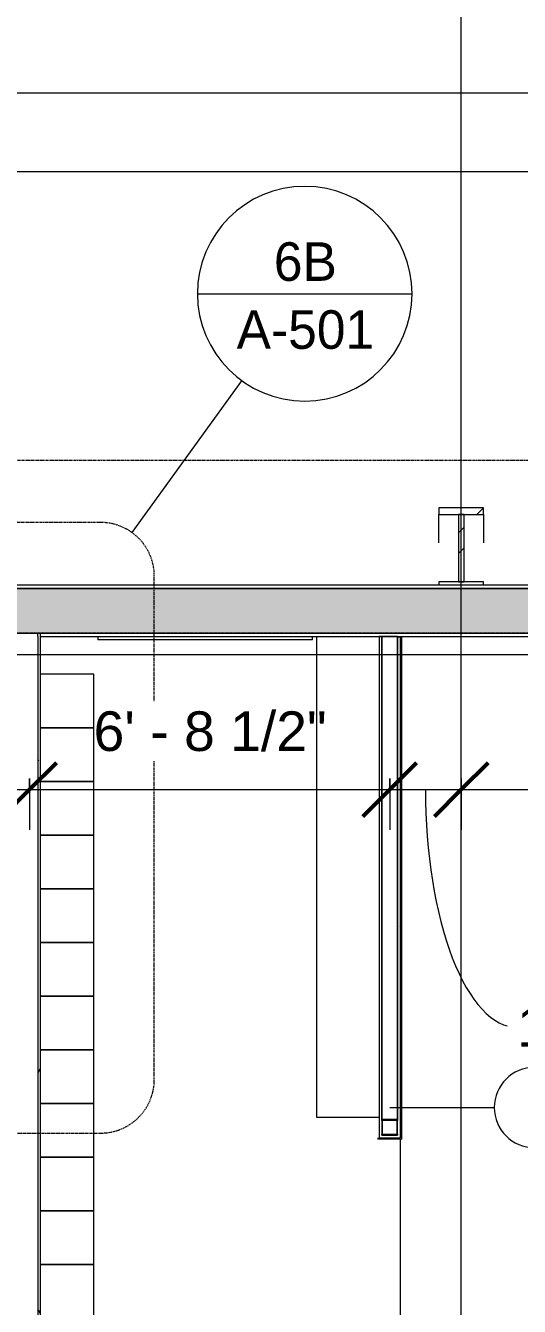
# Model space of a CAD drawing. Header units: inches. Extents: x 23906 to 26716, y -23130 to -20467.
# Drawn here: x 25304.5 to 25414.9, y -22520 to -22233.7 of the extents above; entities that cross this region are included whole.
import ezdxf

# ---------------------------------------------------------------- set-up
doc = ezdxf.new("R2010")
doc.units = ezdxf.units.IN
doc.header["$MEASUREMENT"] = 0
doc.linetypes.add('Dash Dot 3_16_', pattern=[0.3125, 0.1875, -0.0625, 0, -0.0625])
doc.linetypes.add('Grid Line 1_2_', pattern=[0.875, 0.5, -0.125, 0.125, -0.125])
for name, color, linetype, lineweight in [('A-ANNO-DIMS', 211, 'Continuous', 9), ('A-ANNO-DIMS-96', 211, 'Continuous', 9), ('A-ANNO-SYMB', 150, 'Continuous', 9), ('A-FLOR', 192, 'Continuous', 13), ('A-WALL', 113, 'Continuous', 13), ('A-WALL-IDEN', 211, 'Continuous', 9), ('A-WALL-PATT', 111, 'Continuous', 50), ('G-ANNO-SYMB', 111, 'Continuous', 9), ('I-FURN', 30, 'Continuous', 9), ('I-WALL', 2, 'Continuous', 13), ('Q-SPCQ', 91, 'Continuous', 9), ('S-BEAM', 12, 'Continuous', 9), ('S-COLS', 52, 'Continuous', 9), ('S-GRID', 1, 'Continuous', 9)]:
    doc.layers.add(name, color=color, linetype=linetype, lineweight=lineweight)
doc.styles.add('Arial_1', font='arial.ttf', dxfattribs={"height": 8.851796})
doc.styles.add('Century Gothic', font='GOTHIC.TTF', dxfattribs={"height": 8.622671})
doc.dimstyles.new('OD_Dimension', dxfattribs={"dimscale": 12, "dimtxt": 9, "dimasz": 1, "dimexe": 0.75, "dimexo": 0.5, "dimgap": 0.5, "dimtad": 1, "dimdec": 3, "dimrnd": 0.125, "dimzin": 1, "dimdsep": 46, "dimlunit": 4, "dimtxsty": 'Arial_1', "dimblk1": 'OBLIQUE', "dimblk2": 'OBLIQUE', "dimsah": 1, "dimcen": 0.09, "dimdle": 0.75, "dimazin": 0, "dimtfac": 1, "dimtdec": 4, "dimtix": 1, "dimtmove": 0, "dimatfit": 3, "dimfxl": 1, "dimtvp": 1, "dimtfill": 1, "dimfrac": 2, "dimtolj": 1, "dimtzin": 0, "dimarcsym": 2})
doc.dimstyles.new('OD_Dimension_4', dxfattribs={"dimscale": 12, "dimtxt": 9, "dimasz": 1, "dimexe": 0.75, "dimexo": 0.5, "dimgap": 0.5, "dimtad": 1, "dimdec": 3, "dimrnd": 0.125, "dimzin": 1, "dimdsep": 46, "dimlunit": 4, "dimtxsty": 'Arial_1', "dimblk1": 'OBLIQUE', "dimblk2": 'OBLIQUE', "dimsah": 1, "dimcen": 0.09, "dimdle": 0.75, "dimazin": 0, "dimtfac": 1, "dimtdec": 4, "dimtix": 1, "dimtmove": 1, "dimatfit": 3, "dimfxl": 1, "dimtvp": 1, "dimtfill": 1, "dimfrac": 2, "dimtolj": 1, "dimtzin": 0, "dimarcsym": 2})
pattern_1 = [(0, (0, 0), (30.72, 7.68), [1.267, -21.773, 1.267, -21.773, -122.88]), (0, (0, 0), (30.72, 7.68), [-46.08, 1.267, -44.813, 1.267, -21.773, -53.76]), (0, (0, 0), (30.72, 7.68), [-115.2, 1.267, -14.093, 1.267, -37.133]), (120, (11.52, 3.84), (-22.0110751, 22.7643004), [1.267, -21.773, 1.267, -21.773, -122.88]), (120, (11.52, 3.84), (-22.0110751, 22.7643004), [-46.08, 1.267, -44.813, 1.267, -21.773, -53.76]), (120, (11.52, 3.84), (-22.0110751, 22.7643004), [-115.2, 1.267, -14.093, 1.267, -37.133]), (240, (15.36, 19.2), (-8.7089249, -30.4443004), [1.267, -21.773, 1.267, -21.773, -122.88]), (240, (15.36, 19.2), (-8.7089249, -30.4443004), [-46.08, 1.267, -44.813, 1.267, -21.773, -53.76]), (240, (15.36, 19.2), (-8.7089249, -30.4443004), [-115.2, 1.267, -14.093, 1.267, -37.133])]
pattern_2 = [(225, (25401.89, -22360.053), (9.503515, -9.503515), []), (225, (25401.89, -22374.453), (9.503515, -9.503515), [])]

# ---------------------------------------------------------------- blocks, each defined once
blk = doc.blocks.new('Furniture 8 - Furniture 1-2437-Enlarged First Floor Plan _East_')
at = {"layer": 'I-FURN', "color": 43, "lineweight": 13}
for p, q in [((25350.61, -22496.3), (25350.61, -22603.74)), ((25350.61, -22603.74), (25364.61, -22603.74))]:
    blk.add_line(p, q, dxfattribs=at)
blk = doc.blocks.new('Locker-Double Stacked - 12_ x 12_-11070-Enlarged First Floor Plan _East_')
at = {"layer": 'I-FURN', "color": 43, "lineweight": 13}
for p, q in [((6, 6), (-6, 6)), ((-6, 6), (-6, -6)), ((6, -6), (6, 6)), ((-6, -6), (6, -6))]:
    blk.add_line(p, q, dxfattribs=at)
blk = doc.blocks.new('Bradley-Washroom_Accessories-Mirrors-780_Custom - Bradley-Washroom_Accessories-Mirrors-780_Custom-177760-Enlarged First Floor Plan _East_')
at = {"layer": 'Q-SPCQ', "color": 43, "lineweight": 13}
for p, q in [((25320.64, -22370.3), (25368.64, -22370.3)), ((25320.64, -22370.3), (25320.64, -22371.05)), ((25368.64, -22371.05), (25320.64, -22371.05)), ((25368.64, -22371.05), (25368.64, -22370.3))]:
    blk.add_line(p, q, dxfattribs=at)
blk = doc.blocks.new('HSS-Hollow Structural Section-Column - HSS3-1_2X3-1_2X1_8-V58-Enlarged First Floor Plan _East_')
at = {"layer": 'S-COLS'}
h = blk.add_hatch(dxfattribs=at)
h.set_pattern_fill('FP_30', color=8, style=0, pattern_type=2)
h.set_pattern_definition([(45, (-25385.89, 22479.99), (-9.503515, 9.503515), []), (45, (-25385.89, 22494.39), (-9.503515, 9.503515), [])])
h.paths.add_polyline_path([(1.52, -1.75), (1.68, -1.68), (1.75, -1.52), (1.75, 1.52), (1.68, 1.68), (1.52, 1.75), (-1.52, 1.75), (-1.68, 1.68), (-1.75, 1.52), (-1.75, -1.52), (-1.68, -1.68), (-1.52, -1.75)], flags=0)
h.paths.add_polyline_path([(-1.52, -1.63), (-1.6, -1.6), (-1.63, -1.52), (-1.6, 1.6), (-1.52, 1.63), (1.6, 1.6), (1.63, 1.52), (1.6, -1.6), (1.52, -1.63)], flags=0)
at = {"layer": 'S-COLS', "color": 7, "lineweight": 20}
for p, q in [((-1.75, 1.52), (-1.75, -1.52)), ((-1.63, -1.52), (-1.63, 1.52)), ((1.52, 1.75), (-1.52, 1.75)), ((-1.52, 1.63), (1.52, 1.63)), ((1.63, 1.52), (1.63, -1.52)), ((1.75, -1.52), (1.75, 1.52)), ((1.52, -1.63), (-1.52, -1.63)), ((-1.52, -1.75), (1.52, -1.75))]:
    blk.add_line(p, q, dxfattribs=at)
for centre, radius, start, end in [((-1.52, 1.52), 0.232, 90, 180), ((-1.52, 1.52), 0.116, 90, 180), ((1.52, 1.52), 0.232, 360, 90), ((1.52, 1.52), 0.116, 0, 90), ((-1.52, -1.52), 0.232, 180, 270), ((-1.52, -1.52), 0.116, 180, 270), ((1.52, -1.52), 0.232, 270, 360), ((1.52, -1.52), 0.116, 270, 360)]:
    blk.add_arc(centre, radius, start, end, dxfattribs=at)
blk = doc.blocks.new('Locker Rooms and Restrooms_rvt-1-Enlarged First Floor Plan _East_')
at = {"layer": 'A-WALL-PATT', "lineweight": 9}
h = blk.add_hatch(dxfattribs=at)
h.set_pattern_fill('FP_8', color=8, style=0, pattern_type=2)
h.set_pattern_definition(pattern_1)
h.paths.add_polyline_path([(25383.52, -22482.37), (25384.14, -22482.37), (25384.14, -22370.3), (25383.52, -22370.3), (25383.52, -22481.67)], flags=0)
h = blk.add_hatch(dxfattribs=at)
h.set_pattern_fill('FP_8', color=8, style=0, pattern_type=2)
h.set_pattern_definition(pattern_1)
h.paths.add_polyline_path([(25387.65, -22481.74), (25388.27, -22481.74), (25388.27, -22370.43), (25387.64, -22370.43), (25387.64, -22481.74)], flags=0)
at = {"layer": 'A-FLOR', "color": 43}
for p, q in [((25388.27, -22370.43), (25388.27, -22370.3)), ((25388.27, -22526.68), (25388.27, -22482.62))]:
    blk.add_line(p, q, dxfattribs=at)
at = {"layer": 'I-WALL', "color": 7, "lineweight": 20}
for p, q in [((25383.52, -22370.3), (25383.52, -22482.37)), ((25384.14, -22370.3), (25383.52, -22370.3)), ((25384.14, -22370.3), (25384.14, -22478.47)), ((25387.64, -22370.3), (25384.14, -22370.3)), ((25384.14, -22478.47), (25384.14, -22370.3)), ((25387.64, -22478.47), (25387.64, -22370.3)), ((25388.27, -22370.43), (25387.64, -22370.43)), ((25387.64, -22370.43), (25387.64, -22478.47)), ((25388.27, -22481.74), (25388.27, -22370.43)), ((25383.52, -22482.37), (25384.14, -22482.37)), ((25384.14, -22481.51), (25384.14, -22481.74)), ((25384.14, -22481.74), (25384.14, -22481.51)), ((25384.14, -22481.74), (25384.37, -22481.74)), ((25384.37, -22481.74), (25384.14, -22481.74)), ((25384.14, -22482.37), (25388.27, -22482.37)), ((25387.41, -22481.74), (25387.64, -22481.74)), ((25387.64, -22481.74), (25387.41, -22481.74)), ((25387.64, -22481.74), (25387.64, -22481.51)), ((25387.64, -22481.51), (25387.64, -22481.74)), ((25388.27, -22482.37), (25388.27, -22481.74))]:
    blk.add_line(p, q, dxfattribs=at)
at = {"layer": 'I-WALL', "color": 43}
for p, q in [((25388.52, -22370.43), (25388.27, -22370.43)), ((25388.52, -22370.43), (25388.52, -22482.62)), ((25383.27, -22482.37), (25383.27, -22482.62)), ((25388.27, -22482.62), (25383.27, -22482.62)), ((25388.27, -22482.62), (25388.52, -22482.62))]:
    blk.add_line(p, q, dxfattribs=at)
at = {"color": 43, "lineweight": 13}
for name, p in [('Bradley-Washroom_Accessories-Mirrors-780_Custom - Bradley-Washroom_Accessories-Mirrors-780_Custom-177760-Enlarged First Floor Plan _East_', (0, 0)), ('Furniture 8 - Furniture 1-2437-Enlarged First Floor Plan _East_', (18.9, 126)), ('HSS-Hollow Structural Section-Column - HSS3-1_2X3-1_2X1_8-V58-Enlarged First Floor Plan _East_', (25385.89, -22479.99))]:
    blk.add_blockref(name, p, dxfattribs=at)
at = {"color": 43, "lineweight": 13, "rotation": 270}
for p in [(25313.77, -22384.68), (25313.77, -22396.68), (25313.77, -22408.68), (25313.77, -22420.68), (25313.77, -22432.68), (25313.77, -22444.68), (25313.77, -22456.68), (25313.77, -22468.68), (25313.77, -22480.68), (25313.77, -22492.68), (25313.77, -22504.68), (25313.77, -22516.68)]:
    blk.add_blockref('Locker-Double Stacked - 12_ x 12_-11070-Enlarged First Floor Plan _East_', p, dxfattribs=at)
blk = doc.blocks.new('columns and girder2 - one-V9-Enlarged First Floor Plan _East_')
at = {"layer": 'S-BEAM'}
h = blk.add_hatch(dxfattribs=at)
h.set_pattern_fill('FP_15', color=8, style=0, pattern_type=2)
h.set_pattern_definition(pattern_2)
h.paths.add_polyline_path([(-5, -1.25), (-5, -2), (5, -2), (5, -1.25), (0, -1.25)], flags=0)
h.paths.add_polyline_path([(-5, -17.03), (-5, -18.55), (5, -18.55), (5, -17.03)], flags=0)
h.paths.add_polyline_path([(5, -1204.89), (-5, -1204.89), (-5, -1206.4), (5, -1206.4)], flags=0)
h.paths.add_polyline_path([(5, -1224.25), (-5, -1224.25), (-5, -1225), (5, -1225)], flags=0)
h = blk.add_hatch(dxfattribs=at)
h.set_pattern_fill('FP_15', color=8, style=0, pattern_type=2)
h.set_pattern_definition(pattern_2)
h.paths.add_polyline_path([(-0.63, -2), (-0.63, -17.03), (0.62, -17.03), (0.62, -2)], flags=0)
h.paths.add_polyline_path([(0.62, -1206.4), (-0.63, -1206.4), (-0.63, -1224.25), (0.62, -1224.25)], flags=0)
at = {"layer": 'S-BEAM', "color": 7, "lineweight": 20}
for p, q in [((-5, -1.25), (-5, -2)), ((-5, -2), (5, -2)), ((0.62, -2), (-0.63, -2)), ((-0.63, -2), (-0.63, -17.03)), ((0.62, -17.03), (0.62, -2)), ((5, -2), (5, -1.25)), ((5, -17.03), (-5, -17.03)), ((-5, -17.03), (-5, -18.55)), ((-0.63, -17.03), (0.62, -17.03)), ((5, -18.55), (5, -17.03)), ((-5, -18.55), (5, -18.55))]:
    blk.add_line(p, q, dxfattribs=at)
at = {"layer": 'S-BEAM', "color": 43, "lineweight": 13}
for p, q in [((-5, -17.03), (-5, -10.69)), ((5, -10.69), (5, -17.03))]:
    blk.add_line(p, q, dxfattribs=at)
blk = doc.blocks.new('Floor Plan - Callout Head-19020-Enlarged First Floor Plan _East_')
at = {"layer": 'A-ANNO-SYMB'}
blk.add_line((-0.25, 0), (0.25, 0), dxfattribs=at)
for start, end in [(360, 180), (180, 360)]:
    blk.add_arc((0, 0), 0.25, start, end, dxfattribs=at)
blk = doc.blocks.new('DIMBLOCK18-Enlarged First Floor Plan _East_')
at = {"layer": 'A-ANNO-DIMS-96', "lineweight": 50}
for p, q in [((25305.39, -22404.5), (25311.39, -22398.5)), ((25385.89, -22404.5), (25391.89, -22398.5)), ((25305.39, -22404.5), (25299.39, -22410.5)), ((25385.89, -22404.5), (25379.89, -22410.5))]:
    blk.add_line(p, q, dxfattribs=at)
at = {"layer": 'A-ANNO-DIMS-96'}
for p, q in [((25305.39, -22402.01), (25305.39, -22413.5)), ((25305.39, -22404.5), (25305.39, -22402.01)), ((25385.89, -22402.01), (25385.89, -22413.5)), ((25385.89, -22404.5), (25385.89, -22402.01)), ((25296.39, -22404.5), (25385.89, -22404.5))]:
    blk.add_line(p, q, dxfattribs=at)
at = {"layer": 'A-ANNO-DIMS-96', "color": 0, "insert": (25319.68, -22387.01), "char_height": 8.8518, "width": 62.3077, "attachment_point": 1, "line_spacing_factor": 0.938532, "style": 'Arial_1', "bg_fill": 3, "box_fill_scale": 1.25, "bg_fill_color": 0, "bg_fill_transparency": 0}
blk.add_mtext('6\' - 8 1/2"', dxfattribs=at)
blk = doc.blocks.new('_Oblique')
at = {"color": 0, "linetype": 'ByBlock', "lineweight": -2}
blk.add_line((-0.5, -0.5), (0.5, 0.5), dxfattribs=at)
blk = doc.blocks.new('DIMBLOCK19-Enlarged First Floor Plan _East_')
at = {"layer": 'A-ANNO-DIMS-96', "lineweight": 50}
for p, q in [((25385.89, -22404.5), (25391.89, -22398.5)), ((25401.89, -22404.5), (25407.89, -22398.5)), ((25385.89, -22404.5), (25379.89, -22410.5)), ((25401.89, -22404.5), (25395.89, -22410.5))]:
    blk.add_line(p, q, dxfattribs=at)
at = {"layer": 'A-ANNO-DIMS-96'}
for p, q in [((25385.89, -22402.01), (25385.89, -22413.5)), ((25385.89, -22404.5), (25385.89, -22402.01)), ((25401.89, -22402.01), (25401.89, -22413.5)), ((25401.89, -22404.5), (25401.89, -22402.01)), ((25385.89, -22404.5), (25401.89, -22404.5))]:
    blk.add_line(p, q, dxfattribs=at)
blk.add_ellipse((25414.38, -22404.5), major_axis=(0, 53.14), ratio=0.385619, start_param=1.570796, end_param=3.141593, dxfattribs=at)
at = {"layer": 'A-ANNO-DIMS-96', "color": 0, "insert": (25414.38, -22453.08), "char_height": 8.852, "width": 37.7169, "attachment_point": 1, "line_spacing_factor": 0.938532, "style": 'Arial_1', "bg_fill": 3, "box_fill_scale": 1.25, "bg_fill_color": 0, "bg_fill_transparency": 0}
blk.add_mtext('1\' - 4"', dxfattribs=at)
blk = doc.blocks.new('DIMBLOCK20-Enlarged First Floor Plan _East_')
at = {"layer": 'A-ANNO-DIMS-96'}
for p, q in [((25441.39, -22421.8), (25441.39, -22395.5)), ((25401.89, -22402.01), (25401.89, -22413.5)), ((25401.89, -22404.5), (25401.89, -22402.01)), ((25401.89, -22404.5), (25441.39, -22404.5)), ((25441.39, -22404.5), (25441.39, -22421.8))]:
    blk.add_line(p, q, dxfattribs=at)
at = {"layer": 'A-ANNO-DIMS-96', "lineweight": 50}
for p, q in [((25401.89, -22404.5), (25407.89, -22398.5)), ((25441.39, -22404.5), (25447.39, -22398.5)), ((25401.89, -22404.5), (25395.89, -22410.5)), ((25441.39, -22404.5), (25435.39, -22410.5))]:
    blk.add_line(p, q, dxfattribs=at)
at = {"layer": 'A-ANNO-DIMS-96'}
blk.add_ellipse((25434.39, -22404.5), major_axis=(0, 16.09), ratio=0.792246, start_param=0, end_param=1.570796, dxfattribs=at)
at = {"layer": 'A-ANNO-DIMS-96', "color": 0, "insert": (25434.39, -22383.85), "char_height": 8.8518, "width": 62.3077, "attachment_point": 1, "line_spacing_factor": 0.938532, "style": 'Arial_1', "bg_fill": 3, "box_fill_scale": 1.25, "bg_fill_color": 0, "bg_fill_transparency": 0}
blk.add_mtext('3\' - 3 1/2"', dxfattribs=at)
blk = doc.blocks.new('Wall Tag - 1_4_-1369832-Enlarged First Floor Plan _East_')
at = {"layer": 'A-WALL-IDEN', "color": 153}
for p, q in [((-0.0822, 0.0968), (0.1053, 0.0968)), ((0.1053, 0.0968), (-0.0822, 0.0968)), ((-0.0822, -0.0907), (0.1053, -0.0907)), ((-0.0822, -0.0907), (0.1053, -0.0907))]:
    blk.add_line(p, q, dxfattribs=at)
for centre, start, end in [((-0.0822, 0.0031), 90, 270), ((-0.0822, 0.0031), 90, 270), ((0.1053, 0.0031), 270, 90), ((0.1053, 0.0031), 270, 90)]:
    blk.add_arc(centre, 0.0937, start, end, dxfattribs=at)

msp = doc.modelspace()

# ---------------------------------------------------------------- hatches: boundary and pattern name
at = {"layer": 'A-WALL-PATT', "lineweight": 9}
h = msp.add_hatch(dxfattribs=at)
h.set_pattern_fill('FP_9', color=8, style=0, pattern_type=2)
h.set_pattern_definition([(161.57, (0.48, 0.48), (-3.839953776, -1.544e-05), [0, -27.322, 3.034, 0]), (18.43, (-0.48, 0.48), (-3.839953776, 1.544e-05), [0, -27.322, 3.034, 0]), (108.43, (0.48, 0.48), (1.919622, -9.60052459), [9.106, -21.25]), (71.57, (-0.48, 0.48), (1.919622, 9.60052459), [9.106, -21.25])])
h.paths.add_polyline_path([(25738.7652, -22369.5528), (25738.7652, -22359.5528), (25563.5152, -22359.5528), (25563.5152, -22369.5528), (25689.899, -22369.5528)], flags=0)
h.paths.add_polyline_path([(25481.5152, -22369.5528), (25481.5152, -22359.5528), (25161.5152, -22359.5528), (25161.5152, -22369.5528), (25420.3, -22369.5528)], flags=0)
h.paths.add_polyline_path([(25118.0152, -22369.5528), (25118.0152, -22359.5528), (24920.2652, -22359.5528), (24920.2652, -22369.5528), (25015.9015, -22369.5528)], flags=0)
h.paths.add_polyline_path([(24842.1402, -22369.5528), (24842.1402, -22359.5528), (24630.7652, -22359.5528), (24630.7652, -22369.5528), (24813.7022, -22369.5528)], flags=0)
h = msp.add_hatch(dxfattribs=at)
h.set_pattern_fill('FP_8', color=8, style=0, pattern_type=2)
h.set_pattern_definition(pattern_1)
h.paths.add_polyline_path([(25307.8277, -22787.3028), (25307.801, -22768.7595), (25307.2027, -22768.7595), (25307.2027, -22787.3028)], flags=0)
h.paths.add_polyline_path([(25307.7998, -22767.9595), (25307.8277, -22767.9595), (25307.8277, -22369.5528), (25307.2027, -22369.5528), (25307.2027, -22767.9595)], flags=0)

# ---------------------------------------------------------------- linework, layer by layer
at = {"layer": 'A-ANNO-SYMB'}
msp.add_line((25328.2895, -22347.0463), (25352.8386, -22313.0883), dxfattribs=at)
at = {"layer": 'A-ANNO-SYMB', "linetype": 'Dash Dot 3_16_'}
for p, q in [((25515.0838, -22330.9494), (25302.0203, -22330.9494)), ((25321.2591, -22344.7712), (25162.5935, -22344.7712)), ((25333.2591, -22469.2847), (25333.2591, -22356.7712)), ((25162.5935, -22481.2847), (25321.2591, -22481.2847))]:
    msp.add_line(p, q, dxfattribs=at)
for centre, start, end in [((25321.2591, -22356.7712), 0, 90), ((25321.2591, -22469.2847), 270, 0)]:
    msp.add_arc(centre, 12, start, end, dxfattribs=at)
at = {"layer": 'A-FLOR', "color": 43}
msp.add_line((24594.8559, -22266.3028), (25980.8277, -22266.3028), dxfattribs=at)
at = {"layer": 'A-WALL', "color": 7, "lineweight": 20}
for p, q in [((25161.5152, -22359.5528), (25481.5152, -22359.5528)), ((25161.5152, -22369.5528), (25481.5152, -22369.5528)), ((25307.2027, -22370.3028), (25307.2027, -22369.5528)), ((25307.8277, -22370.3028), (25307.8277, -22369.5528)), ((25307.2027, -22370.3028), (25307.2027, -22767.9595))]:
    msp.add_line(p, q, dxfattribs=at)
at = {"layer": 'A-WALL-IDEN', "color": 153}
msp.add_line((25385.8902, -22475.5743), (25409.2591, -22475.5743), dxfattribs=at)
at = {"layer": 'G-ANNO-SYMB'}
for p, q in [((26314.6334, -22248.8331), (23915.5199, -22248.8331)), ((26313.5202, -22374.357), (23919.0618, -22374.357))]:
    msp.add_line(p, q, dxfattribs=at)
at = {"layer": 'I-WALL', "color": 7, "lineweight": 20}
for p, q in [((25482.2652, -22358.8028), (25160.7652, -22358.8028)), ((25307.8277, -22370.3028), (25320.6402, -22370.3028)), ((25307.8277, -22767.9595), (25307.8277, -22370.3028)), ((25368.6402, -22370.3028), (25482.2652, -22370.3028))]:
    msp.add_line(p, q, dxfattribs=at)
at = {"layer": 'S-GRID', "linetype": 'Grid Line 1_2_'}
for p, q in [((25401.8902, -22929.3071), (25401.8902, -20749.6602)), ((25401.8902, -23058.9049), (25401.8902, -20902.4278)), ((26649.0048, -22359.5528), (24012.5184, -22359.5528)), ((26535.9342, -22359.5528), (24012.5184, -22359.5528)), ((26601.0048, -22369.5528), (24012.5184, -22369.5528))]:
    msp.add_line(p, q, dxfattribs=at)

# ---------------------------------------------------------------- block references
at = {"layer": 'A-ANNO-SYMB', "xscale": 95.99999999999994, "yscale": 95.99999999999994, "zscale": 95.99999999999994}
msp.add_blockref('Floor Plan - Callout Head-19020-Enlarged First Floor Plan _East_', (25366.8994, -22293.6385), dxfattribs=at)
at = {"layer": 'A-WALL-IDEN', "color": 153, "xscale": 95.99999999999994, "yscale": 95.99999999999994, "zscale": 95.99999999999994}
msp.add_blockref('Wall Tag - 1_4_-1369832-Enlarged First Floor Plan _East_', (25426.1544, -22475.8681), dxfattribs=at)
at = {"layer": 'S-BEAM', "color": 43, "lineweight": 13, "rotation": 180}
msp.add_blockref('columns and girder2 - one-V9-Enlarged First Floor Plan _East_', (25401.8902, -22360.0528), dxfattribs=at)

# ---------------------------------------------------------------- texts
at = {"layer": 'A-ANNO-SYMB', "char_height": 8.62267, "attachment_point": 2, "line_spacing_factor": 0.984117, "style": 'Century Gothic'}
for s, insert, width in [('6B', (25367.0378, -22282.1478), 15.984), ('A-501', (25367.0378, -22297.3401), 38.88)]:
    msp.add_mtext(s, dxfattribs=dict(at, insert=insert, width=width))

# ---------------------------------------------------------------- next in the draw order: dimensions: what is measured, and where the dimension line sits
at = {"layer": 'A-ANNO-DIMS'}
dim = msp.add_linear_dim(base=(25385.8902, -22404.4964), p1=(25305.3902, -22396.0111), p2=(25385.8902, -22396.0111), dimstyle='OD_Dimension', override={"dimpost": '<>', "dimfxl": 80.5}, dxfattribs=at)
dim.commit()
dim.dimension.update_dxf_attribs({"geometry": 'DIMBLOCK18-Enlarged First Floor Plan _East_', "text_midpoint": (25345.6402, -22393.9196)})

# ---------------------------------------------------------------- next in the draw order: dimensions: what is measured, and where the dimension line sits
dim = msp.add_linear_dim(base=(25401.8902, -22404.4964), p1=(25385.8902, -22396.0111), p2=(25401.8902, -22396.0111), dimstyle='OD_Dimension_4', override={"dimpost": '<>', "dimfxl": 16}, dxfattribs=at)
dim.commit()
dim.dimension.update_dxf_attribs({"geometry": 'DIMBLOCK19-Enlarged First Floor Plan _East_', "text_midpoint": (25433.2402, -22458.9775), "dimtype": 160})

# ---------------------------------------------------------------- next in the draw order: dimensions: what is measured, and where the dimension line sits
dim = msp.add_linear_dim(base=(25441.3902, -22404.4964), p1=(25401.8902, -22396.0111), p2=(25441.3902, -22427.8028), dimstyle='OD_Dimension_4', override={"dimpost": '<>', "dimfxl": 50.704638}, dxfattribs=at)
dim.commit()
dim.dimension.update_dxf_attribs({"geometry": 'DIMBLOCK20-Enlarged First Floor Plan _East_', "text_midpoint": (25465.5409, -22389.7486), "dimtype": 160})

# ---------------------------------------------------------------- next in the draw order: block references
at = {"lineweight": 5}
msp.add_blockref('Locker Rooms and Restrooms_rvt-1-Enlarged First Floor Plan _East_', (0, 0), dxfattribs=at)

doc.saveas('drawing.dxf')
